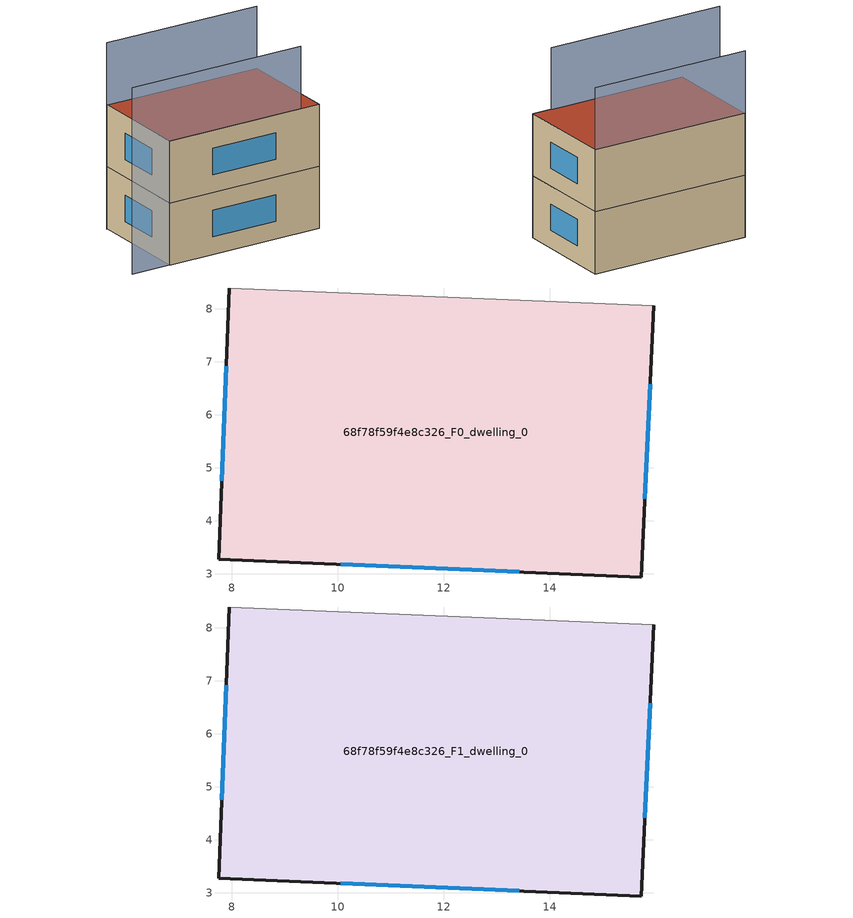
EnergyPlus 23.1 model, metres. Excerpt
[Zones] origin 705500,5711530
68f78f59f4e8c326_F0_dwelling_0
 floor ground (EU_floor_Construction): 15.96,8.06 15.73,2.94 7.75,3.28 7.95,8.39 z0
 wall outside (EU_wall_Construction): 7.95,8.39 7.75,3.28 15.73,2.94 15.96,8.06 z0:3
 wall adiabatic (EU_wall_Construction): 15.96,8.06 7.95,8.39 z0:3
 window (EU_Window_Construction): 7.9,6.92 7.81,4.75 / 15.8,4.42 15.9,6.58 / 10.06,3.18 13.42,3.04 z0.87:2.13
68f78f59f4e8c326_F1_dwelling_0
 floor to 68f78f59f4e8c326_F0_dwelling_0 (EU_floor_Construction): 15.96,8.06 15.73,2.94 7.75,3.28 7.95,8.39 z3
 wall outside (EU_wall_Construction): 7.95,8.39 7.75,3.28 15.73,2.94 15.96,8.06 z3:6
 wall adiabatic (EU_wall_Construction): 15.96,8.06 7.95,8.39 z3:6
 window (EU_Window_Construction): 7.9,6.92 7.81,4.75 / 15.8,4.42 15.9,6.58 / 10.06,3.18 13.42,3.04 z3.87:5.13
 roof outside (EU_roof_Construction): 15.73,2.94 15.96,8.06 7.95,8.39 7.75,3.28 z6
shading: 5.78,3.4 14.78,3.02 / 15.96,8.06 7.95,8.39 z0:9
[Building]
EU S2 Campaign: North Axis=0; Terrain=City; Solar Distribution=FullExterior
[Site:Location]
London: Latitude=51.5; Longitude=-0.5; Time Zone=0; Elevation=25
[SizingPeriod:WeatherFileDays]
AnnualSizingPeriod: Begin Month=1; Begin Day of Month=1; End Month=12; End Day of Month=31; Day of Week for Start Day=Monday; Use Weather File Daylight Saving Period=No; Use Weather File Rain and Snow Indicators=No
[MATERIAL]
EU_InternalMass_Material: Roughness=MediumRough; Thickness=0.1; Conductivity=1; Density=1800; Specific Heat=900; Thermal Absorptance=0.9; Solar Absorptance=0.7; Visible Absorptance=0.7
[MATERIAL:NOMASS] Roughness=MediumRough; Thermal Absorptance=0.9; Solar Absorptance=0.7; Visible Absorptance=0.7
Name | Thermal Resistance
EU_wall_NoMass | 0.724719
EU_roof_NoMass | 2.98947
EU_floor_NoMass | 2.39157
[WINDOWMATERIAL:SIMPLEGLAZINGSYSTEM]
EU_Window_SimpleGlazing: UFactor=2.63425; Solar Heat Gain Coefficient=0.76; Visible Transmittance=0.76
[CONSTRUCTION]
EU_wall_Construction: EU_wall_NoMass
EU_roof_Construction: EU_roof_NoMass
EU_floor_Construction: EU_floor_NoMass
EU_Window_Construction: EU_Window_SimpleGlazing
EU_InternalMass_Construction: EU_InternalMass_Material
[ZONE] Type=1; Multiplier=1; Ceiling Height=autocalculate; Volume=123.012; Floor Area=autocalculate; Part of Total Floor Area=Yes
68f78f59f4e8c326_F0_dwelling_0; 68f78f59f4e8c326_F1_dwelling_0
[INTERNALMASS] Construction=EU_InternalMass_Construction; Surface Area=41.0039
Name | Zone or ZoneList
68f78f59f4e8c326_F0_dwelling_0_EU_InternalMass | 68f78f59f4e8c326_F0_dwelling_0
68f78f59f4e8c326_F1_dwelling_0_EU_InternalMass | 68f78f59f4e8c326_F1_dwelling_0
[OTHEREQUIPMENT] Fuel Type=Electricity; Design Level Calculation Method=Watts/Area; Power per Zone Floor Area=1; Fraction Latent=0; Fraction Radiant=0; Fraction Lost=0; Carbon Dioxide Generation Rate=0; EndUse Subcategory=EU_Step8_InternalGains
Name | Zone or ZoneList or Space or SpaceList | Schedule
EU_Step8_InternalGain_68f78f59f4e8c326_F0_dwelling_0_f000 | 68f78f59f4e8c326_F0_dwelling_0 | EU_Step8_GainSchedule_68f78f59f4e8c326_F0_dwelling_0_f000
EU_Step8_InternalGain_68f78f59f4e8c326_F1_dwelling_0_f000 | 68f78f59f4e8c326_F1_dwelling_0 | EU_Step8_GainSchedule_68f78f59f4e8c326_F1_dwelling_0_f000
[ZONEVENTILATION:DESIGNFLOWRATE] Schedule=EU_AlwaysOn; Design Flow Rate Calculation Method=AirChanges/Hour; Air Changes per Hour=0.418135; Ventilation Type=Natural; Fan Pressure Rise=0; Fan Total Efficiency=1; Constant Term Coefficient=1; Temperature Term Coefficient=0; Velocity Term Coefficient=0; Velocity Squared Term Coefficient=0; Minimum Indoor Temperature=-100; Maximum Indoor Temperature=100; Delta Temperature=-100; Minimum Outdoor Temperature=-100; Maximum Outdoor Temperature=100; Maximum Wind Speed=40
Name | Zone or ZoneList or Space or SpaceList
EU_ConstantAir_68f78f59f4e8c326_F0_dwelling_0 | 68f78f59f4e8c326_F0_dwelling_0
EU_ConstantAir_68f78f59f4e8c326_F1_dwelling_0 | 68f78f59f4e8c326_F1_dwelling_0
[HVACTEMPLATE:THERMOSTAT] Constant Heating Setpoint=20; Constant Cooling Setpoint=50
EU_HeatOnly_68f78f59f4e8c326_F0_dwelling_0; EU_HeatOnly_68f78f59f4e8c326_F1_dwelling_0
[HVACTEMPLATE:ZONE:IDEALLOADSAIRSYSTEM] System Availability Schedule=EU_AlwaysOn; Maximum Heating Supply Air Temperature=50; Minimum Cooling Supply Air Temperature=13; Maximum Heating Supply Air Humidity Ratio=0.0156; Minimum Cooling Supply Air Humidity Ratio=0.0077; Heating Limit=NoLimit; Cooling Limit=NoLimit; Heating Availability Schedule=EU_AlwaysOn; Cooling Availability Schedule=EU_CoolingOff; Dehumidification Control Type=ConstantSensibleHeatRatio; Cooling Sensible Heat Ratio=0.7; Dehumidification Setpoint=60; Humidification Control Type=None; Humidification Setpoint=30; Outdoor Air Method=None; Outdoor Air Flow Rate per Person=0.00944; Outdoor Air Flow Rate per Zone Floor Area=0; Outdoor Air Flow Rate per Zone=0; Demand Controlled Ventilation Type=None; Outdoor Air Economizer Type=NoEconomizer; Heat Recovery Type=None; Sensible Heat Recovery Effectiveness=0.7; Latent Heat Recovery Effectiveness=0.65
Name | Template Thermostat
68f78f59f4e8c326_F0_dwelling_0 | EU_HeatOnly_68f78f59f4e8c326_F0_dwelling_0
68f78f59f4e8c326_F1_dwelling_0 | EU_HeatOnly_68f78f59f4e8c326_F1_dwelling_0
[SIZING:ZONE] Zone Cooling Design Supply Air Temperature Input Method=SupplyAirTemperature; Zone Cooling Design Supply Air Temperature=13; Zone Heating Design Supply Air Temperature Input Method=SupplyAirTemperature; Zone Heating Design Supply Air Temperature=50; Zone Cooling Design Supply Air Humidity Ratio=0.008; Zone Heating Design Supply Air Humidity Ratio=0.008; Cooling Design Air Flow Method=DesignDay; Cooling Design Air Flow Rate=0; Cooling Minimum Air Flow per Zone Floor Area=0.000762; Cooling Minimum Air Flow=0; Cooling Minimum Air Flow Fraction=0.2; Heating Design Air Flow Method=DesignDay; Heating Design Air Flow Rate=0; Heating Maximum Air Flow per Zone Floor Area=0.002032; Heating Maximum Air Flow=0.141576; Heating Maximum Air Flow Fraction=0.3; Account for Dedicated Outdoor Air System=No; Dedicated Outdoor Air System Control Strategy=NeutralSupplyAir; Dedicated Outdoor Air Low Setpoint Temperature for Design=autosize; Dedicated Outdoor Air High Setpoint Temperature for Design=autosize; Zone Load Sizing Method=Sensible Load Only No Latent Load; Zone Latent Cooling Design Supply Air Humidity Ratio Input Method=HumidityRatioDifference; Zone Cooling Design Supply Air Humidity Ratio Difference=0.005; Zone Latent Heating Design Supply Air Humidity Ratio Input Method=HumidityRatioDifference; Zone Humidification Design Supply Air Humidity Ratio Difference=0.005
68f78f59f4e8c326_F0_dwelling_0; 68f78f59f4e8c326_F1_dwelling_0
[SCHEDULE:CONSTANT]
Name | Hourly Value
EU_AlwaysOn | 1
EU_CoolingOff | 0
[SCHEDULE:FILE] Column Number=1; Rows to Skip at Top=0; Number of Hours of Data=8760; Column Separator=Comma; Interpolate to Timestep=No; Minutes per Item=60; Adjust Schedule for Daylight Savings=Yes
Name | File
EU_Step8_GainSchedule_68f78f59f4e8c326_F0_dwelling_0_f000 | ../../schedules/68f78f59f4e8c326/68f78f59f4e8c326_F0_dwelling_0_f000_gain.csv
EU_Step8_GainSchedule_68f78f59f4e8c326_F1_dwelling_0_f000 | ../../schedules/68f78f59f4e8c326/68f78f59f4e8c326_F1_dwelling_0_f000_gain.csv
